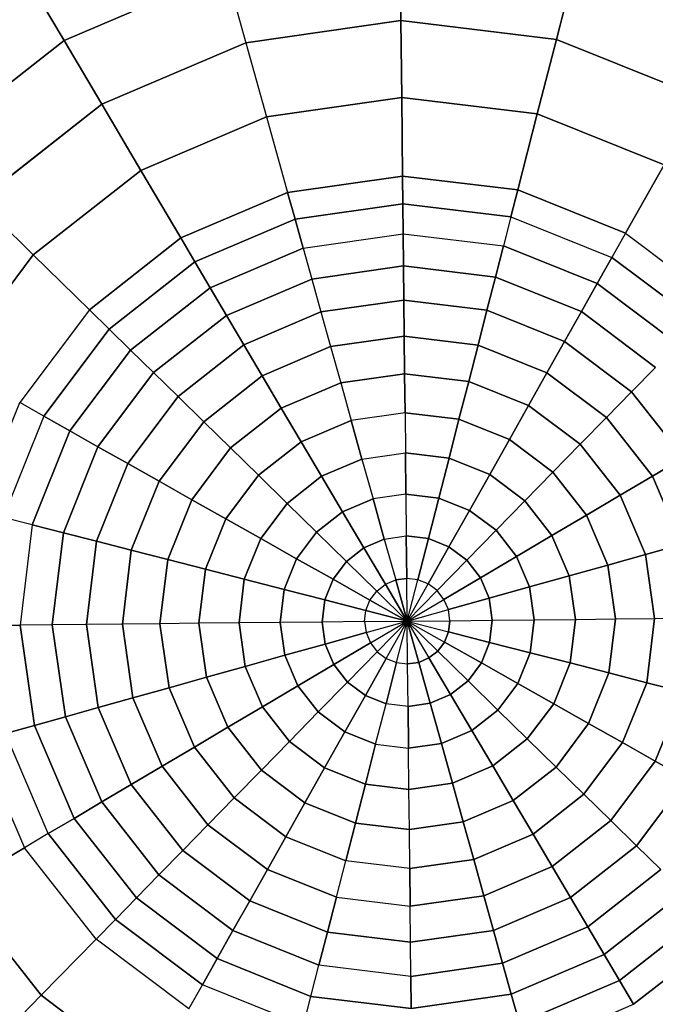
# Model space of a CAD drawing. Header units: inches. Extents: x -827 to 154, y -802 to 207.
# Drawn here: x 66.146 to 69.004, y -162.255 to -157.831 of the extents above; entities that cross this region are included whole.
import ezdxf

# ---------------------------------------------------------------- set-up
doc = ezdxf.new("R2010")
doc.units = ezdxf.units.IN
doc.header["$MEASUREMENT"] = 0
for name, color, linetype, lineweight in [('A-ANNO-DIMS', 211, 'Continuous', 9), ('A-ANNO-DIMS-48', 211, 'Continuous', 9), ('Layer0', 7, 'Continuous', 9), ('welder_skp', 8, 'Continuous', 9)]:
    doc.layers.add(name, color=color, linetype=linetype, lineweight=lineweight)
doc.styles.add('Arial', font='arial.ttf', dxfattribs={"height": 4.5})
doc.dimstyles.new('Linear_-_3_32__Arial', dxfattribs={"dimscale": 12, "dimtxt": 4.591167, "dimasz": 0.5, "dimexe": 0.375, "dimexo": 0.25, "dimgap": 0.25, "dimtad": 1, "dimdec": 5, "dimrnd": 0.03125, "dimzin": 1, "dimdsep": 46, "dimlunit": 4, "dimtxsty": 'Arial', "dimblk1": 'OBLIQUE', "dimblk2": 'OBLIQUE', "dimsah": 1, "dimcen": 0.09, "dimdle": 0.375, "dimazin": 0, "dimtfac": 1, "dimtdec": 4, "dimtix": 1, "dimtmove": 0, "dimatfit": 3, "dimfxl": 1, "dimtvp": 1, "dimtfill": 1, "dimfrac": 2, "dimtolj": 1, "dimtzin": 0, "dimarcsym": 2})

# ---------------------------------------------------------------- blocks, each defined once
blk = doc.blocks.new('welder_skp_3-V172-Level 1')
at = {"layer": 'Layer0'}
for p, q in [((6.4137, 6.4137), (5.9264, 6.7876)), ((5.9264, 6.7876), (6.4137, 6.4137)), ((4.2324, 6.6819), (3.75, 6.4821)), ((6.4137, 6.4137), (6.658, 6.658)), ((6.658, 6.658), (6.4137, 6.4137)), ((3.8123, 6.3742), (4.2646, 6.5616)), ((4.2646, 6.5616), (3.8123, 6.3742)), ((4.2646, 6.5616), (4.2995, 6.4312)), ((4.2995, 6.4312), (4.2646, 6.5616)), ((5.2354, 6.5616), (5.2005, 6.4312)), ((5.2354, 6.5616), (5.2005, 6.4312)), ((5.2354, 6.5616), (5.6877, 6.3742)), ((5.2354, 6.5616), (5.6877, 6.3742)), ((3.3358, 6.1642), (3.75, 6.4821)), ((3.75, 6.4821), (3.3358, 6.1642)), ((3.75, 6.4821), (3.8123, 6.3742)), ((3.8123, 6.3742), (3.75, 6.4821)), ((4.2995, 6.4312), (4.75, 6.4905)), ((4.75, 6.4905), (4.2995, 6.4312)), ((4.75, 6.4905), (5.2005, 6.4312)), ((5.2005, 6.4312), (4.75, 6.4905)), ((4.75, 6.3459), (4.75, 6.4905)), ((4.75, 6.4905), (4.75, 6.3459)), ((5.75, 6.4821), (5.6877, 6.3742)), ((5.75, 6.4821), (5.6877, 6.3742)), ((5.75, 6.4821), (6.1642, 6.1642)), ((5.75, 6.4821), (6.1642, 6.1642)), ((3.8797, 6.2573), (4.2995, 6.4312)), ((4.2995, 6.4312), (3.8797, 6.2573)), ((4.2995, 6.4312), (4.337, 6.2915)), ((4.337, 6.2915), (4.2995, 6.4312)), ((5.2005, 6.4312), (5.163, 6.2915)), ((5.2005, 6.4312), (5.163, 6.2915)), ((5.6203, 6.2573), (5.2005, 6.4312)), ((5.2005, 6.4312), (5.6203, 6.2573)), ((3.4239, 6.0761), (3.8123, 6.3742)), ((3.8123, 6.3742), (3.4239, 6.0761)), ((3.8123, 6.3742), (3.8797, 6.2573)), ((3.8797, 6.2573), (3.8123, 6.3742)), ((5.6203, 6.2573), (5.6877, 6.3742)), ((5.6877, 6.3742), (5.6203, 6.2573)), ((6.0761, 6.0761), (5.6877, 6.3742)), ((5.6877, 6.3742), (6.0761, 6.0761)), ((6.1642, 6.1642), (6.4137, 6.4137)), ((6.4137, 6.4137), (6.1642, 6.1642)), ((6.7876, 5.9264), (6.4137, 6.4137)), ((6.4137, 6.4137), (6.7876, 5.9264)), ((4.337, 6.2915), (4.75, 6.3459)), ((4.75, 6.3459), (4.337, 6.2915)), ((4.75, 6.3459), (5.163, 6.2915)), ((4.75, 6.3459), (4.75, 6.1923)), ((4.75, 6.3459), (5.163, 6.2915)), ((4.75, 6.3459), (4.75, 6.1923)), ((3.9521, 6.1321), (4.337, 6.2915)), ((4.337, 6.2915), (3.9521, 6.1321)), ((4.337, 6.2915), (4.3767, 6.1432)), ((4.3767, 6.1432), (4.337, 6.2915)), ((5.1233, 6.1432), (5.163, 6.2915)), ((5.163, 6.2915), (5.1233, 6.1432)), ((5.5479, 6.1321), (5.163, 6.2915)), ((5.163, 6.2915), (5.5479, 6.1321)), ((3.5193, 5.9807), (3.8797, 6.2573)), ((3.8797, 6.2573), (3.5193, 5.9807)), ((3.8797, 6.2573), (3.9521, 6.1321)), ((3.9521, 6.1321), (3.8797, 6.2573)), ((5.5479, 6.1321), (5.6203, 6.2573)), ((5.6203, 6.2573), (5.5479, 6.1321)), ((5.9807, 5.9807), (5.6203, 6.2573)), ((5.6203, 6.2573), (5.9807, 5.9807)), ((4.3767, 6.1432), (4.75, 6.1923)), ((4.75, 6.1923), (4.3767, 6.1432)), ((5.1233, 6.1432), (4.75, 6.1923)), ((4.75, 6.1923), (4.75, 6.0307)), ((4.75, 6.1923), (5.1233, 6.1432)), ((4.75, 6.1923), (4.75, 6.0307)), ((6.0761, 6.0761), (6.1642, 6.1642)), ((6.1642, 6.1642), (6.0761, 6.0761)), ((6.1642, 6.1642), (6.4821, 5.75)), ((6.1642, 6.1642), (6.4821, 5.75)), ((3.6216, 5.8784), (3.9521, 6.1321)), ((3.9521, 6.1321), (3.6216, 5.8784)), ((3.9521, 6.1321), (4.0288, 5.9991)), ((4.0288, 5.9991), (3.9521, 6.1321)), ((4.0288, 5.9991), (4.3767, 6.1432)), ((4.3767, 6.1432), (4.0288, 5.9991)), ((4.3767, 6.1432), (4.4185, 5.987)), ((4.4185, 5.987), (4.3767, 6.1432)), ((5.0815, 5.987), (5.1233, 6.1432)), ((5.1233, 6.1432), (5.0815, 5.987)), ((5.4712, 5.9991), (5.1233, 6.1432)), ((5.1233, 6.1432), (5.4712, 5.9991)), ((5.4712, 5.9991), (5.5479, 6.1321)), ((5.5479, 6.1321), (5.4712, 5.9991)), ((5.8784, 5.8784), (5.5479, 6.1321)), ((5.5479, 6.1321), (5.8784, 5.8784)), ((5.9807, 5.9807), (6.0761, 6.0761)), ((6.0761, 6.0761), (5.9807, 5.9807)), ((6.3742, 5.6877), (6.0761, 6.0761)), ((6.0761, 6.0761), (6.3742, 5.6877)), ((4.4185, 5.987), (4.75, 6.0307)), ((4.75, 6.0307), (4.4185, 5.987)), ((5.0815, 5.987), (4.75, 6.0307)), ((5.0815, 5.987), (4.75, 6.0307)), ((4.75, 5.8618), (4.75, 6.0307)), ((4.75, 6.0307), (4.75, 5.8618)), ((3.7301, 5.7699), (4.0288, 5.9991)), ((4.0288, 5.9991), (3.7301, 5.7699)), ((4.0288, 5.9991), (4.1097, 5.8591)), ((4.1097, 5.8591), (4.0288, 5.9991)), ((4.1097, 5.8591), (4.4185, 5.987)), ((4.4185, 5.987), (4.1097, 5.8591)), ((4.4185, 5.987), (4.4622, 5.8239)), ((4.4622, 5.8239), (4.4185, 5.987)), ((5.0815, 5.987), (5.0378, 5.8239)), ((5.0815, 5.987), (5.0378, 5.8239)), ((5.3903, 5.8591), (5.0815, 5.987)), ((5.0815, 5.987), (5.3903, 5.8591)), ((5.3903, 5.8591), (5.4712, 5.9991)), ((5.4712, 5.9991), (5.3903, 5.8591)), ((5.7699, 5.7699), (5.4712, 5.9991)), ((5.4712, 5.9991), (5.7699, 5.7699)), ((5.8784, 5.8784), (5.9807, 5.9807)), ((5.9807, 5.9807), (5.8784, 5.8784)), ((6.2573, 5.6203), (5.9807, 5.9807)), ((5.9807, 5.9807), (6.2573, 5.6203)), ((6.4821, 5.75), (6.7876, 5.9264)), ((6.7876, 5.9264), (6.4821, 5.75)), ((3.6216, 5.8784), (3.7301, 5.7699)), ((3.7301, 5.7699), (3.6216, 5.8784)), ((3.8444, 5.6556), (4.1097, 5.8591)), ((4.1097, 5.8591), (3.8444, 5.6556)), ((4.1097, 5.8591), (4.1941, 5.7128)), ((4.1941, 5.7128), (4.1097, 5.8591)), ((4.4622, 5.8239), (4.75, 5.8618)), ((4.75, 5.8618), (4.4622, 5.8239)), ((4.75, 5.8618), (5.0378, 5.8239)), ((4.75, 5.8618), (4.75, 5.6866)), ((4.75, 5.8618), (5.0378, 5.8239)), ((4.75, 5.8618), (4.75, 5.6866)), ((5.3059, 5.7128), (5.3903, 5.8591)), ((5.3903, 5.8591), (5.3059, 5.7128)), ((5.6556, 5.6556), (5.3903, 5.8591)), ((5.3903, 5.8591), (5.6556, 5.6556)), ((5.7699, 5.7699), (5.8784, 5.8784)), ((5.8784, 5.8784), (5.7699, 5.7699)), ((6.1321, 5.5479), (5.8784, 5.8784)), ((5.8784, 5.8784), (6.1321, 5.5479)), ((4.1941, 5.7128), (4.4622, 5.8239)), ((4.4622, 5.8239), (4.1941, 5.7128)), ((4.4622, 5.8239), (4.5076, 5.6547)), ((4.5076, 5.6547), (4.4622, 5.8239)), ((4.9924, 5.6547), (5.0378, 5.8239)), ((5.0378, 5.8239), (4.9924, 5.6547)), ((5.3059, 5.7128), (5.0378, 5.8239)), ((5.0378, 5.8239), (5.3059, 5.7128)), ((3.5009, 5.4712), (3.7301, 5.7699)), ((3.7301, 5.7699), (3.5009, 5.4712)), ((3.7301, 5.7699), (3.8444, 5.6556)), ((3.8444, 5.6556), (3.7301, 5.7699)), ((5.6556, 5.6556), (5.7699, 5.7699)), ((5.7699, 5.7699), (5.6556, 5.6556)), ((5.9991, 5.4712), (5.7699, 5.7699)), ((5.7699, 5.7699), (5.9991, 5.4712)), ((3.9638, 5.5362), (4.1941, 5.7128)), ((4.1941, 5.7128), (3.9638, 5.5362)), ((4.1941, 5.7128), (4.2817, 5.5611)), ((4.2817, 5.5611), (4.1941, 5.7128)), ((5.2183, 5.5611), (5.3059, 5.7128)), ((5.3059, 5.7128), (5.2183, 5.5611)), ((5.5362, 5.5362), (5.3059, 5.7128)), ((5.3059, 5.7128), (5.5362, 5.5362)), ((6.3742, 5.6877), (6.4821, 5.75)), ((6.3742, 5.6877), (6.4821, 5.75)), ((6.6819, 5.2676), (6.4821, 5.75)), ((6.6819, 5.2676), (6.4821, 5.75)), ((4.5076, 5.6547), (4.75, 5.6866)), ((4.75, 5.6866), (4.5076, 5.6547)), ((4.9924, 5.6547), (4.75, 5.6866)), ((4.75, 5.6866), (4.75, 5.5061)), ((4.75, 5.6866), (4.9924, 5.6547)), ((4.75, 5.6866), (4.75, 5.5061)), ((6.2573, 5.6203), (6.3742, 5.6877)), ((6.3742, 5.6877), (6.2573, 5.6203)), ((6.3742, 5.6877), (6.5616, 5.2354)), ((6.3742, 5.6877), (6.5616, 5.2354)), ((3.6409, 5.3903), (3.8444, 5.6556)), ((3.8444, 5.6556), (3.6409, 5.3903)), ((3.8444, 5.6556), (3.9638, 5.5362)), ((3.9638, 5.5362), (3.8444, 5.6556)), ((4.2817, 5.5611), (4.5076, 5.6547)), ((4.5076, 5.6547), (4.2817, 5.5611)), ((4.5076, 5.6547), (4.5543, 5.4803)), ((4.5543, 5.4803), (4.5076, 5.6547)), ((4.9457, 5.4803), (4.9924, 5.6547)), ((4.9924, 5.6547), (4.9457, 5.4803)), ((5.2183, 5.5611), (4.9924, 5.6547)), ((4.9924, 5.6547), (5.2183, 5.5611)), ((5.5362, 5.5362), (5.6556, 5.6556)), ((5.6556, 5.6556), (5.5362, 5.5362)), ((5.8591, 5.3903), (5.6556, 5.6556)), ((5.6556, 5.6556), (5.8591, 5.3903)), ((6.1321, 5.5479), (6.2573, 5.6203)), ((6.2573, 5.6203), (6.1321, 5.5479)), ((6.4312, 5.2005), (6.2573, 5.6203)), ((6.2573, 5.6203), (6.4312, 5.2005)), ((3.7872, 5.3059), (3.9638, 5.5362)), ((3.9638, 5.5362), (3.7872, 5.3059)), ((3.9638, 5.5362), (4.0877, 5.4123)), ((4.0877, 5.4123), (3.9638, 5.5362)), ((4.0877, 5.4123), (4.2817, 5.5611)), ((4.2817, 5.5611), (4.0877, 5.4123)), ((4.2817, 5.5611), (4.372, 5.4048)), ((4.372, 5.4048), (4.2817, 5.5611)), ((5.128, 5.4048), (5.2183, 5.5611)), ((5.2183, 5.5611), (5.128, 5.4048)), ((5.4123, 5.4123), (5.2183, 5.5611)), ((5.2183, 5.5611), (5.4123, 5.4123)), ((5.4123, 5.4123), (5.5362, 5.5362)), ((5.5362, 5.5362), (5.4123, 5.4123)), ((5.7128, 5.3059), (5.5362, 5.5362)), ((5.5362, 5.5362), (5.7128, 5.3059)), ((5.9991, 5.4712), (6.1321, 5.5479)), ((6.1321, 5.5479), (5.9991, 5.4712)), ((6.2915, 5.163), (6.1321, 5.5479)), ((6.1321, 5.5479), (6.2915, 5.163)), ((4.5543, 5.4803), (4.75, 5.5061)), ((4.75, 5.5061), (4.5543, 5.4803)), ((4.9457, 5.4803), (4.75, 5.5061)), ((4.75, 5.5061), (4.75, 5.3212)), ((4.75, 5.5061), (4.9457, 5.4803)), ((4.75, 5.5061), (4.75, 5.3212)), ((3.5009, 5.4712), (3.6409, 5.3903)), ((3.6409, 5.3903), (3.5009, 5.4712)), ((4.372, 5.4048), (4.5543, 5.4803)), ((4.5543, 5.4803), (4.372, 5.4048)), ((4.5543, 5.4803), (4.6022, 5.3017)), ((4.6022, 5.3017), (4.5543, 5.4803)), ((4.8978, 5.3017), (4.9457, 5.4803)), ((4.9457, 5.4803), (4.8978, 5.3017)), ((5.128, 5.4048), (4.9457, 5.4803)), ((4.9457, 5.4803), (5.128, 5.4048)), ((5.8591, 5.3903), (5.9991, 5.4712)), ((5.9991, 5.4712), (5.8591, 5.3903)), ((6.1432, 5.1233), (5.9991, 5.4712)), ((5.9991, 5.4712), (6.1432, 5.1233)), ((3.9389, 5.2183), (4.0877, 5.4123)), ((4.0877, 5.4123), (3.9389, 5.2183)), ((4.0877, 5.4123), (4.2154, 5.2846)), ((4.2154, 5.2846), (4.0877, 5.4123)), ((4.2154, 5.2846), (4.372, 5.4048)), ((4.372, 5.4048), (4.2154, 5.2846)), ((4.372, 5.4048), (4.4644, 5.2446)), ((4.4644, 5.2446), (4.372, 5.4048)), ((5.0356, 5.2446), (5.128, 5.4048)), ((5.128, 5.4048), (5.0356, 5.2446)), ((5.2846, 5.2846), (5.128, 5.4048)), ((5.128, 5.4048), (5.2846, 5.2846)), ((5.2846, 5.2846), (5.4123, 5.4123)), ((5.4123, 5.4123), (5.2846, 5.2846)), ((5.5611, 5.2183), (5.4123, 5.4123)), ((5.4123, 5.4123), (5.5611, 5.2183)), ((3.513, 5.0815), (3.6409, 5.3903)), ((3.6409, 5.3903), (3.513, 5.0815)), ((3.6409, 5.3903), (3.7872, 5.3059)), ((3.7872, 5.3059), (3.6409, 5.3903)), ((5.7128, 5.3059), (5.8591, 5.3903)), ((5.8591, 5.3903), (5.7128, 5.3059)), ((5.987, 5.0815), (5.8591, 5.3903)), ((5.8591, 5.3903), (5.987, 5.0815)), ((4.6022, 5.3017), (4.75, 5.3212)), ((4.75, 5.3212), (4.6022, 5.3017)), ((4.8978, 5.3017), (4.75, 5.3212)), ((4.8978, 5.3017), (4.75, 5.3212)), ((4.75, 5.1328), (4.75, 5.3212)), ((4.75, 5.3212), (4.75, 5.1328)), ((3.6761, 5.0378), (3.7872, 5.3059)), ((3.7872, 5.3059), (3.6761, 5.0378)), ((3.7872, 5.3059), (3.9389, 5.2183)), ((3.9389, 5.2183), (3.7872, 5.3059)), ((4.0952, 5.128), (4.2154, 5.2846)), ((4.2154, 5.2846), (4.0952, 5.128)), ((4.2154, 5.2846), (4.3461, 5.1539)), ((4.3461, 5.1539), (4.2154, 5.2846)), ((4.4644, 5.2446), (4.6022, 5.3017)), ((4.6022, 5.3017), (4.4644, 5.2446)), ((4.6022, 5.3017), (4.6509, 5.1198)), ((4.6509, 5.1198), (4.6022, 5.3017)), ((4.8978, 5.3017), (4.8491, 5.1198)), ((4.8978, 5.3017), (4.8491, 5.1198)), ((5.0356, 5.2446), (4.8978, 5.3017)), ((4.8978, 5.3017), (5.0356, 5.2446)), ((5.1539, 5.1539), (5.2846, 5.2846)), ((5.2846, 5.2846), (5.1539, 5.1539)), ((5.4048, 5.128), (5.2846, 5.2846)), ((5.2846, 5.2846), (5.4048, 5.128)), ((5.5611, 5.2183), (5.7128, 5.3059)), ((5.7128, 5.3059), (5.5611, 5.2183)), ((5.8239, 5.0378), (5.7128, 5.3059)), ((5.7128, 5.3059), (5.8239, 5.0378)), ((4.3461, 5.1539), (4.4644, 5.2446)), ((4.4644, 5.2446), (4.3461, 5.1539)), ((4.4644, 5.2446), (4.5586, 5.0815)), ((4.5586, 5.0815), (4.4644, 5.2446)), ((4.9414, 5.0815), (5.0356, 5.2446)), ((5.0356, 5.2446), (4.9414, 5.0815)), ((5.1539, 5.1539), (5.0356, 5.2446)), ((5.0356, 5.2446), (5.1539, 5.1539)), ((6.4312, 5.2005), (6.5616, 5.2354)), ((6.5616, 5.2354), (6.4312, 5.2005)), ((3.8453, 4.9924), (3.9389, 5.2183)), ((3.9389, 5.2183), (3.8453, 4.9924)), ((3.9389, 5.2183), (4.0952, 5.128)), ((4.0952, 5.128), (3.9389, 5.2183)), ((5.4048, 5.128), (5.5611, 5.2183)), ((5.5611, 5.2183), (5.4048, 5.128)), ((5.6547, 4.9924), (5.5611, 5.2183)), ((5.5611, 5.2183), (5.6547, 4.9924)), ((6.2915, 5.163), (6.4312, 5.2005)), ((6.4312, 5.2005), (6.2915, 5.163)), ((6.4905, 4.75), (6.4312, 5.2005)), ((6.4312, 5.2005), (6.4905, 4.75)), ((4.2554, 5.0356), (4.3461, 5.1539)), ((4.3461, 5.1539), (4.2554, 5.0356)), ((4.3461, 5.1539), (4.4793, 5.0207)), ((4.4793, 5.0207), (4.3461, 5.1539)), ((4.6509, 5.1198), (4.75, 5.1328)), ((4.75, 5.1328), (4.6509, 5.1198)), ((4.75, 5.1328), (4.8491, 5.1198)), ((4.75, 5.1328), (4.75, 4.9421)), ((4.75, 5.1328), (4.8491, 5.1198)), ((4.75, 5.1328), (4.75, 4.9421)), ((5.0207, 5.0207), (5.1539, 5.1539)), ((5.1539, 5.1539), (5.0207, 5.0207)), ((5.2446, 5.0356), (5.1539, 5.1539)), ((5.1539, 5.1539), (5.2446, 5.0356)), ((6.1432, 5.1233), (6.2915, 5.163)), ((6.2915, 5.163), (6.1432, 5.1233)), ((6.3459, 4.75), (6.2915, 5.163)), ((6.2915, 5.163), (6.3459, 4.75)), ((4.0197, 4.9457), (4.0952, 5.128)), ((4.0952, 5.128), (4.0197, 4.9457)), ((4.0952, 5.128), (4.2554, 5.0356)), ((4.2554, 5.0356), (4.0952, 5.128)), ((4.5586, 5.0815), (4.6509, 5.1198)), ((4.6509, 5.1198), (4.5586, 5.0815)), ((4.6509, 5.1198), (4.7003, 4.9356)), ((4.7003, 4.9356), (4.6509, 5.1198)), ((4.7997, 4.9356), (4.8491, 5.1198)), ((4.8491, 5.1198), (4.7997, 4.9356)), ((4.9414, 5.0815), (4.8491, 5.1198)), ((4.8491, 5.1198), (4.9414, 5.0815)), ((5.2446, 5.0356), (5.4048, 5.128)), ((5.4048, 5.128), (5.2446, 5.0356)), ((5.4803, 4.9457), (5.4048, 5.128)), ((5.4048, 5.128), (5.4803, 4.9457)), ((5.987, 5.0815), (6.1432, 5.1233)), ((6.1432, 5.1233), (5.987, 5.0815)), ((6.1923, 4.75), (6.1432, 5.1233)), ((6.1432, 5.1233), (6.1923, 4.75)), ((3.513, 5.0815), (3.6761, 5.0378)), ((3.6761, 5.0378), (3.513, 5.0815)), ((4.4793, 5.0207), (4.5586, 5.0815)), ((4.5586, 5.0815), (4.4793, 5.0207)), ((4.5586, 5.0815), (4.654, 4.9164)), ((4.654, 4.9164), (4.5586, 5.0815)), ((4.846, 4.9164), (4.9414, 5.0815)), ((4.9414, 5.0815), (4.846, 4.9164)), ((5.0207, 5.0207), (4.9414, 5.0815)), ((4.9414, 5.0815), (5.0207, 5.0207)), ((5.8239, 5.0378), (5.987, 5.0815)), ((5.987, 5.0815), (5.8239, 5.0378)), ((6.0307, 4.75), (5.987, 5.0815)), ((5.987, 5.0815), (6.0307, 4.75)), ((3.6382, 4.75), (3.6761, 5.0378)), ((3.6761, 5.0378), (3.6382, 4.75)), ((3.6761, 5.0378), (3.8453, 4.9924)), ((3.8453, 4.9924), (3.6761, 5.0378)), ((4.1983, 4.8978), (4.2554, 5.0356)), ((4.2554, 5.0356), (4.1983, 4.8978)), ((4.2554, 5.0356), (4.4185, 4.9414)), ((4.4185, 4.9414), (4.2554, 5.0356)), ((4.4185, 4.9414), (4.4793, 5.0207)), ((4.4793, 5.0207), (4.4185, 4.9414)), ((4.4793, 5.0207), (4.6142, 4.8858)), ((4.6142, 4.8858), (4.4793, 5.0207)), ((4.8858, 4.8858), (5.0207, 5.0207)), ((5.0207, 5.0207), (4.8858, 4.8858)), ((5.0815, 4.9414), (5.0207, 5.0207)), ((5.0207, 5.0207), (5.0815, 4.9414)), ((5.0815, 4.9414), (5.2446, 5.0356)), ((5.2446, 5.0356), (5.0815, 4.9414)), ((5.3017, 4.8978), (5.2446, 5.0356)), ((5.2446, 5.0356), (5.3017, 4.8978)), ((5.6547, 4.9924), (5.8239, 5.0378)), ((5.8239, 5.0378), (5.6547, 4.9924)), ((5.8618, 4.75), (5.8239, 5.0378)), ((5.8239, 5.0378), (5.8618, 4.75)), ((3.8134, 4.75), (3.8453, 4.9924)), ((3.8453, 4.9924), (3.8134, 4.75)), ((3.8453, 4.9924), (4.0197, 4.9457)), ((4.0197, 4.9457), (3.8453, 4.9924)), ((5.4803, 4.9457), (5.6547, 4.9924)), ((5.6547, 4.9924), (5.4803, 4.9457)), ((5.6866, 4.75), (5.6547, 4.9924)), ((5.6547, 4.9924), (5.6866, 4.75)), ((3.9939, 4.75), (4.0197, 4.9457)), ((4.0197, 4.9457), (3.9939, 4.75)), ((4.0197, 4.9457), (4.1983, 4.8978)), ((4.1983, 4.8978), (4.0197, 4.9457)), ((4.3802, 4.8491), (4.4185, 4.9414)), ((4.4185, 4.9414), (4.3802, 4.8491)), ((4.4185, 4.9414), (4.5836, 4.846)), ((4.5836, 4.846), (4.4185, 4.9414)), ((4.6142, 4.8858), (4.654, 4.9164)), ((4.654, 4.9164), (4.6142, 4.8858)), ((4.654, 4.9164), (4.7003, 4.9356)), ((4.7003, 4.9356), (4.654, 4.9164)), ((4.75, 4.75), (4.654, 4.9164)), ((4.75, 4.75), (4.654, 4.9164)), ((4.7003, 4.9356), (4.75, 4.9421)), ((4.75, 4.9421), (4.7003, 4.9356)), ((4.75, 4.75), (4.7003, 4.9356)), ((4.7003, 4.9356), (4.75, 4.75)), ((4.7997, 4.9356), (4.75, 4.9421)), ((4.7997, 4.9356), (4.75, 4.9421)), ((4.75, 4.9421), (4.75, 4.75)), ((4.75, 4.9421), (4.75, 4.75)), ((4.7997, 4.9356), (4.75, 4.75)), ((4.7997, 4.9356), (4.75, 4.75)), ((4.846, 4.9164), (4.75, 4.75)), ((4.846, 4.9164), (4.75, 4.75)), ((4.846, 4.9164), (4.7997, 4.9356)), ((4.846, 4.9164), (4.7997, 4.9356)), ((4.8858, 4.8858), (4.846, 4.9164)), ((4.8858, 4.8858), (4.846, 4.9164)), ((4.9164, 4.846), (5.0815, 4.9414)), ((5.0815, 4.9414), (4.9164, 4.846)), ((5.1198, 4.8491), (5.0815, 4.9414)), ((5.0815, 4.9414), (5.1198, 4.8491)), ((5.3017, 4.8978), (5.4803, 4.9457)), ((5.4803, 4.9457), (5.3017, 4.8978)), ((5.5061, 4.75), (5.4803, 4.9457)), ((5.4803, 4.9457), (5.5061, 4.75)), ((4.1788, 4.75), (4.1983, 4.8978)), ((4.1983, 4.8978), (4.1788, 4.75)), ((4.1983, 4.8978), (4.3802, 4.8491)), ((4.3802, 4.8491), (4.1983, 4.8978)), ((4.5836, 4.846), (4.6142, 4.8858)), ((4.6142, 4.8858), (4.5836, 4.846)), ((4.75, 4.75), (4.6142, 4.8858)), ((4.75, 4.75), (4.6142, 4.8858)), ((4.8858, 4.8858), (4.75, 4.75)), ((4.8858, 4.8858), (4.75, 4.75)), ((4.9164, 4.846), (4.8858, 4.8858)), ((4.9164, 4.846), (4.8858, 4.8858)), ((5.1198, 4.8491), (5.3017, 4.8978)), ((5.3017, 4.8978), (5.1198, 4.8491)), ((5.3212, 4.75), (5.3017, 4.8978)), ((5.3017, 4.8978), (5.3212, 4.75)), ((4.3672, 4.75), (4.3802, 4.8491)), ((4.3802, 4.8491), (4.3672, 4.75)), ((4.3802, 4.8491), (4.5644, 4.7997)), ((4.5644, 4.7997), (4.3802, 4.8491)), ((4.5644, 4.7997), (4.5836, 4.846)), ((4.5836, 4.846), (4.5644, 4.7997)), ((4.75, 4.75), (4.5836, 4.846)), ((4.75, 4.75), (4.5836, 4.846)), ((4.9164, 4.846), (4.75, 4.75)), ((4.9164, 4.846), (4.75, 4.75)), ((4.9356, 4.7997), (4.9164, 4.846)), ((4.9356, 4.7997), (4.9164, 4.846)), ((4.9356, 4.7997), (5.1198, 4.8491)), ((5.1198, 4.8491), (4.9356, 4.7997)), ((5.1328, 4.75), (5.1198, 4.8491)), ((5.1198, 4.8491), (5.1328, 4.75)), ((4.5579, 4.75), (4.5644, 4.7997)), ((4.5644, 4.7997), (4.5579, 4.75)), ((4.75, 4.75), (4.5644, 4.7997)), ((4.75, 4.75), (4.5644, 4.7997)), ((4.9356, 4.7997), (4.75, 4.75)), ((4.9356, 4.7997), (4.75, 4.75)), ((4.9421, 4.75), (4.9356, 4.7997)), ((4.9421, 4.75), (4.9356, 4.7997)), ((3.6382, 4.75), (3.4693, 4.75)), ((3.6382, 4.75), (3.4693, 4.75)), ((3.6382, 4.75), (3.6761, 4.4622)), ((3.8134, 4.75), (3.6382, 4.75)), ((3.6761, 4.4622), (3.6382, 4.75)), ((3.8134, 4.75), (3.6382, 4.75)), ((3.8134, 4.75), (3.8453, 4.5076)), ((3.9939, 4.75), (3.8134, 4.75)), ((3.8453, 4.5076), (3.8134, 4.75)), ((3.9939, 4.75), (3.8134, 4.75)), ((3.9939, 4.75), (4.0197, 4.5543)), ((4.1788, 4.75), (3.9939, 4.75)), ((4.0197, 4.5543), (3.9939, 4.75)), ((4.1788, 4.75), (3.9939, 4.75)), ((4.1788, 4.75), (4.1983, 4.6022)), ((4.3672, 4.75), (4.1788, 4.75)), ((4.1983, 4.6022), (4.1788, 4.75)), ((4.3672, 4.75), (4.1788, 4.75)), ((4.3672, 4.75), (4.3802, 4.6509)), ((4.5579, 4.75), (4.3672, 4.75)), ((4.3802, 4.6509), (4.3672, 4.75)), ((4.5579, 4.75), (4.3672, 4.75)), ((4.5579, 4.75), (4.5644, 4.7003)), ((4.75, 4.75), (4.5579, 4.75)), ((4.5579, 4.75), (4.5644, 4.7003)), ((4.75, 4.75), (4.5579, 4.75)), ((4.75, 4.75), (4.5644, 4.7003)), ((4.75, 4.75), (4.5644, 4.7003)), ((4.75, 4.75), (4.5836, 4.654)), ((4.75, 4.75), (4.5836, 4.654)), ((4.75, 4.75), (4.6142, 4.6142)), ((4.75, 4.75), (4.6142, 4.6142)), ((4.75, 4.75), (4.654, 4.5836)), ((4.75, 4.75), (4.654, 4.5836)), ((4.75, 4.75), (4.7003, 4.5644)), ((4.75, 4.75), (4.7003, 4.5644)), ((4.9421, 4.75), (4.75, 4.75)), ((4.9421, 4.75), (4.75, 4.75)), ((4.75, 4.75), (4.9356, 4.7003)), ((4.9356, 4.7003), (4.75, 4.75)), ((4.75, 4.75), (4.9164, 4.654)), ((4.9164, 4.654), (4.75, 4.75)), ((4.75, 4.75), (4.8858, 4.6142)), ((4.8858, 4.6142), (4.75, 4.75)), ((4.75, 4.75), (4.846, 4.5836)), ((4.846, 4.5836), (4.75, 4.75)), ((4.75, 4.75), (4.7997, 4.5644)), ((4.7997, 4.5644), (4.75, 4.75)), ((4.75, 4.75), (4.75, 4.5579)), ((4.75, 4.75), (4.75, 4.5579)), ((4.9421, 4.75), (4.9356, 4.7003)), ((4.9421, 4.75), (4.9356, 4.7003)), ((4.9421, 4.75), (5.1328, 4.75)), ((4.9421, 4.75), (5.1328, 4.75)), ((5.1328, 4.75), (5.1198, 4.6509)), ((5.1198, 4.6509), (5.1328, 4.75)), ((5.1328, 4.75), (5.3212, 4.75)), ((5.1328, 4.75), (5.3212, 4.75)), ((5.3212, 4.75), (5.3017, 4.6022)), ((5.3017, 4.6022), (5.3212, 4.75)), ((5.3212, 4.75), (5.5061, 4.75)), ((5.3212, 4.75), (5.5061, 4.75)), ((5.5061, 4.75), (5.4803, 4.5543)), ((5.4803, 4.5543), (5.5061, 4.75)), ((5.5061, 4.75), (5.6866, 4.75)), ((5.5061, 4.75), (5.6866, 4.75)), ((5.6866, 4.75), (5.6547, 4.5076)), ((5.6547, 4.5076), (5.6866, 4.75)), ((5.6866, 4.75), (5.8618, 4.75)), ((5.6866, 4.75), (5.8618, 4.75)), ((5.8618, 4.75), (5.8239, 4.4622)), ((5.8239, 4.4622), (5.8618, 4.75)), ((5.8618, 4.75), (6.0307, 4.75)), ((5.8618, 4.75), (6.0307, 4.75)), ((6.0307, 4.75), (5.987, 4.4185)), ((5.987, 4.4185), (6.0307, 4.75)), ((6.0307, 4.75), (6.1923, 4.75)), ((6.0307, 4.75), (6.1923, 4.75)), ((6.1923, 4.75), (6.1432, 4.3767)), ((6.1432, 4.3767), (6.1923, 4.75)), ((6.1923, 4.75), (6.3459, 4.75)), ((6.1923, 4.75), (6.3459, 4.75)), ((6.3459, 4.75), (6.2915, 4.337)), ((6.2915, 4.337), (6.3459, 4.75)), ((6.3459, 4.75), (6.4905, 4.75)), ((6.3459, 4.75), (6.4905, 4.75)), ((6.4312, 4.2995), (6.4905, 4.75)), ((6.4312, 4.2995), (6.4905, 4.75)), ((6.4905, 4.75), (6.6255, 4.75)), ((6.6255, 4.75), (6.4905, 4.75)), ((4.5644, 4.7003), (4.3802, 4.6509)), ((4.3802, 4.6509), (4.5644, 4.7003)), ((4.5644, 4.7003), (4.5836, 4.654)), ((4.5644, 4.7003), (4.5836, 4.654)), ((4.9356, 4.7003), (4.9164, 4.654)), ((4.9356, 4.7003), (4.9164, 4.654)), ((5.1198, 4.6509), (4.9356, 4.7003)), ((4.9356, 4.7003), (5.1198, 4.6509)), ((4.3802, 4.6509), (4.1983, 4.6022)), ((4.1983, 4.6022), (4.3802, 4.6509)), ((4.3802, 4.6509), (4.4185, 4.5586)), ((4.4185, 4.5586), (4.3802, 4.6509)), ((4.5836, 4.654), (4.4185, 4.5586)), ((4.4185, 4.5586), (4.5836, 4.654)), ((4.5836, 4.654), (4.6142, 4.6142)), ((4.5836, 4.654), (4.6142, 4.6142)), ((4.9164, 4.654), (4.8858, 4.6142)), ((4.9164, 4.654), (4.8858, 4.6142)), ((5.0815, 4.5586), (4.9164, 4.654)), ((4.9164, 4.654), (5.0815, 4.5586)), ((5.1198, 4.6509), (5.0815, 4.5586)), ((5.0815, 4.5586), (5.1198, 4.6509)), ((5.3017, 4.6022), (5.1198, 4.6509)), ((5.1198, 4.6509), (5.3017, 4.6022)), ((4.1983, 4.6022), (4.0197, 4.5543)), ((4.0197, 4.5543), (4.1983, 4.6022)), ((4.1983, 4.6022), (4.2554, 4.4644)), ((4.2554, 4.4644), (4.1983, 4.6022)), ((4.6142, 4.6142), (4.4793, 4.4793)), ((4.4793, 4.4793), (4.6142, 4.6142)), ((4.6142, 4.6142), (4.654, 4.5836)), ((4.6142, 4.6142), (4.654, 4.5836)), ((4.8858, 4.6142), (4.846, 4.5836)), ((4.8858, 4.6142), (4.846, 4.5836)), ((5.0207, 4.4793), (4.8858, 4.6142)), ((4.8858, 4.6142), (5.0207, 4.4793)), ((5.3017, 4.6022), (5.2446, 4.4644)), ((5.2446, 4.4644), (5.3017, 4.6022)), ((5.4803, 4.5543), (5.3017, 4.6022)), ((5.3017, 4.6022), (5.4803, 4.5543)), ((4.4185, 4.5586), (4.2554, 4.4644)), ((4.2554, 4.4644), (4.4185, 4.5586)), ((4.4185, 4.5586), (4.4793, 4.4793)), ((4.4793, 4.4793), (4.4185, 4.5586)), ((4.654, 4.5836), (4.5586, 4.4185)), ((4.5586, 4.4185), (4.654, 4.5836)), ((4.7003, 4.5644), (4.6509, 4.3802)), ((4.6509, 4.3802), (4.7003, 4.5644)), ((4.654, 4.5836), (4.7003, 4.5644)), ((4.654, 4.5836), (4.7003, 4.5644)), ((4.7003, 4.5644), (4.75, 4.5579)), ((4.7003, 4.5644), (4.75, 4.5579)), ((4.75, 4.5579), (4.7997, 4.5644)), ((4.7997, 4.5644), (4.75, 4.5579)), ((4.75, 4.5579), (4.75, 4.3672)), ((4.75, 4.3672), (4.75, 4.5579)), ((4.846, 4.5836), (4.7997, 4.5644)), ((4.846, 4.5836), (4.7997, 4.5644)), ((4.8491, 4.3802), (4.7997, 4.5644)), ((4.8491, 4.3802), (4.7997, 4.5644)), ((4.9414, 4.4185), (4.846, 4.5836)), ((4.846, 4.5836), (4.9414, 4.4185)), ((5.0815, 4.5586), (5.0207, 4.4793)), ((5.0207, 4.4793), (5.0815, 4.5586)), ((5.2446, 4.4644), (5.0815, 4.5586)), ((5.0815, 4.5586), (5.2446, 4.4644)), ((4.0197, 4.5543), (3.8453, 4.5076)), ((3.8453, 4.5076), (4.0197, 4.5543)), ((4.0197, 4.5543), (4.0952, 4.372)), ((4.0952, 4.372), (4.0197, 4.5543)), ((5.4803, 4.5543), (5.4048, 4.372)), ((5.4048, 4.372), (5.4803, 4.5543)), ((5.6547, 4.5076), (5.4803, 4.5543)), ((5.4803, 4.5543), (5.6547, 4.5076)), ((3.8453, 4.5076), (3.6761, 4.4622)), ((3.6761, 4.4622), (3.8453, 4.5076)), ((3.8453, 4.5076), (3.9389, 4.2817)), ((3.9389, 4.2817), (3.8453, 4.5076)), ((4.4793, 4.4793), (4.3461, 4.3461)), ((4.3461, 4.3461), (4.4793, 4.4793)), ((4.4793, 4.4793), (4.5586, 4.4185)), ((4.5586, 4.4185), (4.4793, 4.4793)), ((5.0207, 4.4793), (4.9414, 4.4185)), ((4.9414, 4.4185), (5.0207, 4.4793)), ((5.1539, 4.3461), (5.0207, 4.4793)), ((5.0207, 4.4793), (5.1539, 4.3461)), ((5.6547, 4.5076), (5.5611, 4.2817)), ((5.5611, 4.2817), (5.6547, 4.5076)), ((5.8239, 4.4622), (5.6547, 4.5076)), ((5.6547, 4.5076), (5.8239, 4.4622)), ((3.6761, 4.4622), (3.513, 4.4185)), ((3.513, 4.4185), (3.6761, 4.4622)), ((3.6761, 4.4622), (3.7872, 4.1941)), ((3.7872, 4.1941), (3.6761, 4.4622)), ((4.2554, 4.4644), (4.0952, 4.372)), ((4.0952, 4.372), (4.2554, 4.4644)), ((4.2554, 4.4644), (4.3461, 4.3461)), ((4.3461, 4.3461), (4.2554, 4.4644)), ((5.2446, 4.4644), (5.1539, 4.3461)), ((5.1539, 4.3461), (5.2446, 4.4644)), ((5.4048, 4.372), (5.2446, 4.4644)), ((5.2446, 4.4644), (5.4048, 4.372)), ((5.8239, 4.4622), (5.7128, 4.1941)), ((5.7128, 4.1941), (5.8239, 4.4622)), ((5.987, 4.4185), (5.8239, 4.4622)), ((5.8239, 4.4622), (5.987, 4.4185)), ((3.513, 4.4185), (3.6409, 4.1097)), ((3.6409, 4.1097), (3.513, 4.4185)), ((4.5586, 4.4185), (4.4644, 4.2554)), ((4.4644, 4.2554), (4.5586, 4.4185)), ((4.5586, 4.4185), (4.6509, 4.3802)), ((4.6509, 4.3802), (4.5586, 4.4185)), ((4.6509, 4.3802), (4.6022, 4.1983)), ((4.6022, 4.1983), (4.6509, 4.3802)), ((4.6509, 4.3802), (4.75, 4.3672)), ((4.75, 4.3672), (4.6509, 4.3802)), ((4.8491, 4.3802), (4.75, 4.3672)), ((4.8491, 4.3802), (4.75, 4.3672)), ((4.9414, 4.4185), (4.8491, 4.3802)), ((4.8491, 4.3802), (4.9414, 4.4185)), ((4.8978, 4.1983), (4.8491, 4.3802)), ((4.8491, 4.3802), (4.8978, 4.1983)), ((5.0356, 4.2554), (4.9414, 4.4185)), ((4.9414, 4.4185), (5.0356, 4.2554)), ((5.987, 4.4185), (5.8591, 4.1097)), ((5.8591, 4.1097), (5.987, 4.4185)), ((6.1432, 4.3767), (5.987, 4.4185)), ((5.987, 4.4185), (6.1432, 4.3767)), ((4.0952, 4.372), (3.9389, 4.2817)), ((3.9389, 4.2817), (4.0952, 4.372)), ((4.0952, 4.372), (4.2154, 4.2154)), ((4.2154, 4.2154), (4.0952, 4.372)), ((4.3461, 4.3461), (4.2154, 4.2154)), ((4.2154, 4.2154), (4.3461, 4.3461)), ((4.3461, 4.3461), (4.4644, 4.2554)), ((4.4644, 4.2554), (4.3461, 4.3461)), ((4.75, 4.1788), (4.75, 4.3672)), ((4.75, 4.1788), (4.75, 4.3672)), ((5.1539, 4.3461), (5.0356, 4.2554)), ((5.0356, 4.2554), (5.1539, 4.3461)), ((5.2846, 4.2154), (5.1539, 4.3461)), ((5.1539, 4.3461), (5.2846, 4.2154)), ((5.4048, 4.372), (5.2846, 4.2154)), ((5.2846, 4.2154), (5.4048, 4.372)), ((5.5611, 4.2817), (5.4048, 4.372)), ((5.4048, 4.372), (5.5611, 4.2817)), ((6.1432, 4.3767), (5.9991, 4.0288)), ((5.9991, 4.0288), (6.1432, 4.3767)), ((6.2915, 4.337), (6.1321, 3.9521)), ((6.1321, 3.9521), (6.2915, 4.337)), ((6.2915, 4.337), (6.1432, 4.3767)), ((6.1432, 4.3767), (6.2915, 4.337)), ((6.4312, 4.2995), (6.2915, 4.337)), ((6.2915, 4.337), (6.4312, 4.2995)), ((6.4312, 4.2995), (6.2573, 3.8797)), ((6.2573, 3.8797), (6.4312, 4.2995)), ((6.4312, 4.2995), (6.5616, 4.2646)), ((6.4312, 4.2995), (6.5616, 4.2646)), ((3.9389, 4.2817), (3.7872, 4.1941)), ((3.7872, 4.1941), (3.9389, 4.2817)), ((3.9389, 4.2817), (4.0877, 4.0877)), ((4.0877, 4.0877), (3.9389, 4.2817)), ((4.4644, 4.2554), (4.372, 4.0952)), ((4.372, 4.0952), (4.4644, 4.2554)), ((4.4644, 4.2554), (4.6022, 4.1983)), ((4.6022, 4.1983), (4.4644, 4.2554)), ((5.0356, 4.2554), (4.8978, 4.1983)), ((4.8978, 4.1983), (5.0356, 4.2554)), ((5.128, 4.0952), (5.0356, 4.2554)), ((5.0356, 4.2554), (5.128, 4.0952)), ((5.5611, 4.2817), (5.4123, 4.0877)), ((5.4123, 4.0877), (5.5611, 4.2817)), ((5.7128, 4.1941), (5.5611, 4.2817)), ((5.5611, 4.2817), (5.7128, 4.1941)), ((6.3742, 3.8123), (6.5616, 4.2646)), ((6.3742, 3.8123), (6.5616, 4.2646)), ((4.2154, 4.2154), (4.0877, 4.0877)), ((4.0877, 4.0877), (4.2154, 4.2154)), ((4.2154, 4.2154), (4.372, 4.0952)), ((4.372, 4.0952), (4.2154, 4.2154)), ((5.2846, 4.2154), (5.128, 4.0952)), ((5.128, 4.0952), (5.2846, 4.2154)), ((5.4123, 4.0877), (5.2846, 4.2154)), ((5.2846, 4.2154), (5.4123, 4.0877)), ((6.6819, 4.2324), (6.4821, 3.75)), ((3.7872, 4.1941), (3.6409, 4.1097)), ((3.6409, 4.1097), (3.7872, 4.1941)), ((3.7872, 4.1941), (3.9638, 3.9638)), ((3.9638, 3.9638), (3.7872, 4.1941)), ((4.6022, 4.1983), (4.5543, 4.0197)), ((4.5543, 4.0197), (4.6022, 4.1983)), ((4.6022, 4.1983), (4.75, 4.1788)), ((4.75, 4.1788), (4.6022, 4.1983)), ((4.75, 4.1788), (4.8978, 4.1983)), ((4.75, 4.1788), (4.8978, 4.1983)), ((4.75, 4.1788), (4.75, 3.9939)), ((4.75, 3.9939), (4.75, 4.1788)), ((4.9457, 4.0197), (4.8978, 4.1983)), ((4.9457, 4.0197), (4.8978, 4.1983)), ((5.7128, 4.1941), (5.5362, 3.9638)), ((5.5362, 3.9638), (5.7128, 4.1941)), ((5.8591, 4.1097), (5.7128, 4.1941)), ((5.7128, 4.1941), (5.8591, 4.1097)), ((3.6409, 4.1097), (3.5009, 4.0288)), ((3.5009, 4.0288), (3.6409, 4.1097)), ((3.6409, 4.1097), (3.8444, 3.8444)), ((3.8444, 3.8444), (3.6409, 4.1097)), ((4.0877, 4.0877), (3.9638, 3.9638)), ((3.9638, 3.9638), (4.0877, 4.0877)), ((4.0877, 4.0877), (4.2817, 3.9389)), ((4.2817, 3.9389), (4.0877, 4.0877)), ((4.372, 4.0952), (4.2817, 3.9389)), ((4.2817, 3.9389), (4.372, 4.0952)), ((4.372, 4.0952), (4.5543, 4.0197)), ((4.5543, 4.0197), (4.372, 4.0952)), ((5.128, 4.0952), (4.9457, 4.0197)), ((4.9457, 4.0197), (5.128, 4.0952)), ((5.2183, 3.9389), (5.128, 4.0952)), ((5.128, 4.0952), (5.2183, 3.9389)), ((5.4123, 4.0877), (5.2183, 3.9389)), ((5.2183, 3.9389), (5.4123, 4.0877)), ((5.5362, 3.9638), (5.4123, 4.0877)), ((5.4123, 4.0877), (5.5362, 3.9638)), ((5.8591, 4.1097), (5.6556, 3.8444)), ((5.6556, 3.8444), (5.8591, 4.1097)), ((5.9991, 4.0288), (5.8591, 4.1097)), ((5.8591, 4.1097), (5.9991, 4.0288)), ((3.5009, 4.0288), (3.7301, 3.7301)), ((3.7301, 3.7301), (3.5009, 4.0288)), ((5.9991, 4.0288), (5.7699, 3.7301)), ((5.7699, 3.7301), (5.9991, 4.0288)), ((6.1321, 3.9521), (5.9991, 4.0288)), ((5.9991, 4.0288), (6.1321, 3.9521)), ((4.5543, 4.0197), (4.5076, 3.8453)), ((4.5076, 3.8453), (4.5543, 4.0197)), ((4.5543, 4.0197), (4.75, 3.9939)), ((4.75, 3.9939), (4.5543, 4.0197)), ((4.9457, 4.0197), (4.75, 3.9939)), ((4.9457, 4.0197), (4.75, 3.9939)), ((4.75, 3.8134), (4.75, 3.9939)), ((4.75, 3.8134), (4.75, 3.9939)), ((4.9924, 3.8453), (4.9457, 4.0197)), ((4.9457, 4.0197), (4.9924, 3.8453)), ((3.9638, 3.9638), (3.8444, 3.8444)), ((3.8444, 3.8444), (3.9638, 3.9638)), ((3.9638, 3.9638), (4.1941, 3.7872)), ((4.1941, 3.7872), (3.9638, 3.9638)), ((4.2817, 3.9389), (4.1941, 3.7872)), ((4.1941, 3.7872), (4.2817, 3.9389)), ((4.2817, 3.9389), (4.5076, 3.8453)), ((4.5076, 3.8453), (4.2817, 3.9389)), ((5.2183, 3.9389), (4.9924, 3.8453)), ((4.9924, 3.8453), (5.2183, 3.9389)), ((5.3059, 3.7872), (5.2183, 3.9389)), ((5.2183, 3.9389), (5.3059, 3.7872)), ((5.5362, 3.9638), (5.3059, 3.7872)), ((5.3059, 3.7872), (5.5362, 3.9638)), ((5.6556, 3.8444), (5.5362, 3.9638)), ((5.5362, 3.9638), (5.6556, 3.8444)), ((6.1321, 3.9521), (5.8784, 3.6216)), ((5.8784, 3.6216), (6.1321, 3.9521)), ((6.2573, 3.8797), (6.1321, 3.9521)), ((6.1321, 3.9521), (6.2573, 3.8797)), ((6.2573, 3.8797), (5.9807, 3.5193)), ((5.9807, 3.5193), (6.2573, 3.8797)), ((6.3742, 3.8123), (6.2573, 3.8797)), ((6.2573, 3.8797), (6.3742, 3.8123)), ((3.8444, 3.8444), (3.7301, 3.7301)), ((3.7301, 3.7301), (3.8444, 3.8444)), ((3.8444, 3.8444), (4.1097, 3.6409)), ((4.1097, 3.6409), (3.8444, 3.8444)), ((4.5076, 3.8453), (4.4622, 3.6761)), ((4.4622, 3.6761), (4.5076, 3.8453)), ((4.5076, 3.8453), (4.75, 3.8134)), ((4.75, 3.8134), (4.5076, 3.8453)), ((4.75, 3.8134), (4.9924, 3.8453)), ((4.75, 3.8134), (4.9924, 3.8453)), ((4.75, 3.8134), (4.75, 3.6382)), ((4.75, 3.6382), (4.75, 3.8134)), ((5.0378, 3.6761), (4.9924, 3.8453)), ((5.0378, 3.6761), (4.9924, 3.8453)), ((5.6556, 3.8444), (5.3903, 3.6409)), ((5.3903, 3.6409), (5.6556, 3.8444)), ((5.7699, 3.7301), (5.6556, 3.8444)), ((5.6556, 3.8444), (5.7699, 3.7301)), ((6.3742, 3.8123), (6.0761, 3.4239)), ((6.0761, 3.4239), (6.3742, 3.8123)), ((6.3742, 3.8123), (6.4821, 3.75)), ((6.3742, 3.8123), (6.4821, 3.75)), ((4.1941, 3.7872), (4.1097, 3.6409)), ((4.1097, 3.6409), (4.1941, 3.7872)), ((4.1941, 3.7872), (4.4622, 3.6761)), ((4.4622, 3.6761), (4.1941, 3.7872)), ((5.3059, 3.7872), (5.0378, 3.6761)), ((5.0378, 3.6761), (5.3059, 3.7872)), ((5.3903, 3.6409), (5.3059, 3.7872)), ((5.3059, 3.7872), (5.3903, 3.6409)), ((3.7301, 3.7301), (3.6216, 3.6216)), ((3.6216, 3.6216), (3.7301, 3.7301)), ((3.7301, 3.7301), (4.0288, 3.5009)), ((4.0288, 3.5009), (3.7301, 3.7301)), ((5.7699, 3.7301), (5.4712, 3.5009)), ((5.4712, 3.5009), (5.7699, 3.7301)), ((5.8784, 3.6216), (5.7699, 3.7301)), ((5.7699, 3.7301), (5.8784, 3.6216)), ((6.1642, 3.3358), (6.4821, 3.75)), ((6.1642, 3.3358), (6.4821, 3.75)), ((4.4622, 3.6761), (4.4185, 3.513)), ((4.4185, 3.513), (4.4622, 3.6761)), ((4.4622, 3.6761), (4.75, 3.6382)), ((4.75, 3.6382), (4.4622, 3.6761)), ((4.75, 3.6382), (5.0378, 3.6761)), ((5.0378, 3.6761), (4.75, 3.6382)), ((5.0815, 3.513), (5.0378, 3.6761)), ((5.0815, 3.513), (5.0378, 3.6761)), ((4.1097, 3.6409), (4.0288, 3.5009)), ((4.0288, 3.5009), (4.1097, 3.6409)), ((4.1097, 3.6409), (4.4185, 3.513)), ((4.4185, 3.513), (4.1097, 3.6409)), ((4.75, 3.6382), (4.75, 3.4693)), ((4.75, 3.4693), (4.75, 3.6382)), ((5.3903, 3.6409), (5.0815, 3.513)), ((5.0815, 3.513), (5.3903, 3.6409)), ((5.4712, 3.5009), (5.3903, 3.6409)), ((5.3903, 3.6409), (5.4712, 3.5009)), ((3.6216, 3.6216), (3.9521, 3.3679)), ((3.9521, 3.3679), (3.6216, 3.6216)), ((5.8784, 3.6216), (5.5479, 3.3679)), ((5.5479, 3.3679), (5.8784, 3.6216)), ((5.9807, 3.5193), (5.8784, 3.6216)), ((5.8784, 3.6216), (5.9807, 3.5193)), ((6.7876, 3.5736), (6.4137, 3.0863)), ((6.4137, 3.0863), (6.7876, 3.5736)), ((3.5193, 3.5193), (3.8797, 3.2427)), ((3.8797, 3.2427), (3.5193, 3.5193)), ((4.0288, 3.5009), (3.9521, 3.3679)), ((3.9521, 3.3679), (4.0288, 3.5009)), ((4.0288, 3.5009), (4.3767, 3.3568)), ((4.3767, 3.3568), (4.0288, 3.5009)), ((4.4185, 3.513), (4.3767, 3.3568)), ((4.3767, 3.3568), (4.4185, 3.513)), ((4.4185, 3.513), (4.75, 3.4693)), ((4.75, 3.4693), (4.4185, 3.513)), ((4.75, 3.4693), (5.0815, 3.513)), ((5.0815, 3.513), (4.75, 3.4693)), ((5.1233, 3.3568), (5.0815, 3.513)), ((5.1233, 3.3568), (5.0815, 3.513)), ((5.4712, 3.5009), (5.1233, 3.3568)), ((5.1233, 3.3568), (5.4712, 3.5009)), ((5.5479, 3.3679), (5.4712, 3.5009)), ((5.4712, 3.5009), (5.5479, 3.3679)), ((5.9807, 3.5193), (5.6203, 3.2427)), ((5.6203, 3.2427), (5.9807, 3.5193)), ((6.0761, 3.4239), (5.9807, 3.5193)), ((5.9807, 3.5193), (6.0761, 3.4239)), ((4.75, 3.4693), (4.75, 3.3077)), ((4.75, 3.3077), (4.75, 3.4693)), ((3.4239, 3.4239), (3.8123, 3.1258)), ((3.8123, 3.1258), (3.4239, 3.4239)), ((6.0761, 3.4239), (5.6877, 3.1258)), ((5.6877, 3.1258), (6.0761, 3.4239)), ((6.1642, 3.3358), (6.0761, 3.4239)), ((6.0761, 3.4239), (6.1642, 3.3358)), ((3.9521, 3.3679), (3.8797, 3.2427)), ((3.8797, 3.2427), (3.9521, 3.3679)), ((3.9521, 3.3679), (4.337, 3.2085)), ((4.337, 3.2085), (3.9521, 3.3679)), ((5.5479, 3.3679), (5.163, 3.2085)), ((5.163, 3.2085), (5.5479, 3.3679)), ((5.6203, 3.2427), (5.5479, 3.3679)), ((5.5479, 3.3679), (5.6203, 3.2427)), ((3.75, 3.0179), (3.3358, 3.3358)), ((3.75, 3.0179), (3.3358, 3.3358)), ((4.3767, 3.3568), (4.337, 3.2085)), ((4.337, 3.2085), (4.3767, 3.3568)), ((4.3767, 3.3568), (4.75, 3.3077)), ((4.75, 3.3077), (4.3767, 3.3568)), ((4.75, 3.3077), (5.1233, 3.3568)), ((5.1233, 3.3568), (4.75, 3.3077)), ((5.163, 3.2085), (5.1233, 3.3568)), ((5.163, 3.2085), (5.1233, 3.3568)), ((6.1642, 3.3358), (5.75, 3.0179)), ((5.75, 3.0179), (6.1642, 3.3358)), ((6.4137, 3.0863), (6.1642, 3.3358)), ((6.1642, 3.3358), (6.4137, 3.0863)), ((4.75, 3.3077), (4.75, 3.1541)), ((4.75, 3.1541), (4.75, 3.3077)), ((3.8797, 3.2427), (3.8123, 3.1258)), ((3.8123, 3.1258), (3.8797, 3.2427)), ((3.8797, 3.2427), (4.2995, 3.0688)), ((4.2995, 3.0688), (3.8797, 3.2427)), ((5.6203, 3.2427), (5.2005, 3.0688)), ((5.2005, 3.0688), (5.6203, 3.2427)), ((5.6877, 3.1258), (5.6203, 3.2427)), ((5.6203, 3.2427), (5.6877, 3.1258)), ((4.337, 3.2085), (4.2995, 3.0688)), ((4.2995, 3.0688), (4.337, 3.2085)), ((4.337, 3.2085), (4.75, 3.1541)), ((4.75, 3.1541), (4.337, 3.2085)), ((4.75, 3.1541), (5.163, 3.2085)), ((5.163, 3.2085), (4.75, 3.1541)), ((5.2005, 3.0688), (5.163, 3.2085)), ((5.2005, 3.0688), (5.163, 3.2085)), ((4.75, 3.1541), (4.75, 3.0095)), ((4.75, 3.0095), (4.75, 3.1541)), ((3.75, 3.0179), (3.8123, 3.1258)), ((3.75, 3.0179), (3.8123, 3.1258)), ((4.2646, 2.9384), (3.8123, 3.1258)), ((4.2646, 2.9384), (3.8123, 3.1258)), ((5.6877, 3.1258), (5.2354, 2.9384)), ((5.2354, 2.9384), (5.6877, 3.1258)), ((5.75, 3.0179), (5.6877, 3.1258)), ((5.6877, 3.1258), (5.75, 3.0179)), ((4.2646, 2.9384), (4.2995, 3.0688)), ((4.2646, 2.9384), (4.2995, 3.0688)), ((4.75, 3.0095), (4.2995, 3.0688)), ((4.75, 3.0095), (4.2995, 3.0688)), ((5.2005, 3.0688), (4.75, 3.0095)), ((5.2005, 3.0688), (4.75, 3.0095)), ((5.2354, 2.9384), (5.2005, 3.0688)), ((5.2005, 3.0688), (5.2354, 2.9384)), ((6.4137, 3.0863), (5.9264, 2.7124)), ((5.9264, 2.7124), (6.4137, 3.0863)), ((6.658, 2.842), (6.4137, 3.0863)), ((6.4137, 3.0863), (6.658, 2.842)), ((3.75, 3.0179), (3.5736, 2.7124)), ((3.5736, 2.7124), (3.75, 3.0179)), ((4.2324, 2.8181), (3.75, 3.0179)), ((3.75, 3.0179), (4.2324, 2.8181)), ((4.75, 2.8745), (4.75, 3.0095)), ((4.75, 3.0095), (4.75, 2.8745)), ((5.75, 3.0179), (5.2676, 2.8181)), ((5.2676, 2.8181), (5.75, 3.0179)), ((5.9264, 2.7124), (5.75, 3.0179)), ((5.75, 3.0179), (5.9264, 2.7124)), ((4.2324, 2.8181), (4.2646, 2.9384)), ((4.2646, 2.9384), (4.2324, 2.8181)), ((4.75, 2.8745), (4.2646, 2.9384)), ((4.2646, 2.9384), (4.75, 2.8745)), ((5.2354, 2.9384), (4.75, 2.8745)), ((4.75, 2.8745), (5.2354, 2.9384)), ((5.2676, 2.8181), (5.2354, 2.9384)), ((5.2354, 2.9384), (5.2676, 2.8181)), ((4.75, 2.75), (4.75, 2.8745)), ((4.75, 2.8745), (4.75, 2.75)), ((6.658, 2.842), (6.0991, 2.4132)), ((6.0991, 2.4132), (6.658, 2.842)), ((4.141, 2.4773), (4.2324, 2.8181)), ((4.2324, 2.8181), (4.141, 2.4773)), ((4.75, 2.75), (4.2324, 2.8181)), ((4.2324, 2.8181), (4.75, 2.75)), ((5.2676, 2.8181), (4.75, 2.75)), ((4.75, 2.75), (5.2676, 2.8181)), ((5.359, 2.4773), (5.2676, 2.8181)), ((5.359, 2.4773), (5.2676, 2.8181)), ((4.75, 2.3971), (4.75, 2.75)), ((4.75, 2.75), (4.75, 2.3971)), ((3.5736, 2.7124), (4.141, 2.4773)), ((4.141, 2.4773), (3.5736, 2.7124)), ((5.9264, 2.7124), (5.359, 2.4773)), ((5.359, 2.4773), (5.9264, 2.7124)), ((6.0991, 2.4132), (5.9264, 2.7124)), ((5.9264, 2.7124), (6.0991, 2.4132)), ((6.8933, 2.6067), (6.2656, 2.125)), ((6.2656, 2.125), (6.8933, 2.6067)), ((4.0516, 2.1436), (4.141, 2.4773)), ((4.141, 2.4773), (4.0516, 2.1436)), ((4.141, 2.4773), (4.75, 2.3971)), ((4.75, 2.3971), (4.141, 2.4773)), ((4.75, 2.3971), (5.359, 2.4773)), ((5.359, 2.4773), (4.75, 2.3971)), ((5.4484, 2.1436), (5.359, 2.4773)), ((5.4484, 2.1436), (5.359, 2.4773)), ((3.4009, 2.4132), (4.0516, 2.1436)), ((4.0516, 2.1436), (3.4009, 2.4132)), ((4.75, 2.0517), (4.75, 2.3971)), ((4.75, 2.3971), (4.75, 2.0517)), ((6.0991, 2.4132), (5.4484, 2.1436)), ((5.4484, 2.1436), (6.0991, 2.4132)), ((6.2656, 2.125), (6.0991, 2.4132)), ((6.0991, 2.4132), (6.2656, 2.125)), ((3.9655, 1.8222), (4.0516, 2.1436)), ((4.0516, 2.1436), (3.9655, 1.8222)), ((4.0516, 2.1436), (4.75, 2.0517)), ((4.75, 2.0517), (4.0516, 2.1436)), ((4.75, 2.0517), (5.4484, 2.1436)), ((5.4484, 2.1436), (4.75, 2.0517)), ((5.5345, 1.8222), (5.4484, 2.1436)), ((5.5345, 1.8222), (5.4484, 2.1436)), ((6.2656, 2.125), (5.5345, 1.8222)), ((5.5345, 1.8222), (6.2656, 2.125)), ((6.4231, 1.852), (6.2656, 2.125)), ((6.2656, 2.125), (6.4231, 1.852)), ((4.75, 1.7189), (4.75, 2.0517)), ((4.75, 2.0517), (4.75, 1.7189))]:
    blk.add_line(p, q, dxfattribs=at)
blk = doc.blocks.new('welder_skp_2-V173-Level 1')
blk.add_blockref('welder_skp_3-V172-Level 1', (30.7289, 7))
blk = doc.blocks.new('welder_skp_1-V174-Level 1')
blk.add_blockref('welder_skp_2-V173-Level 1', (0, -1.75))
blk = doc.blocks.new('welder_skp-V175-Level 1')
blk.add_blockref('welder_skp_1-V174-Level 1', (0, 0))
blk = doc.blocks.new('DIMBLOCK3-Level 1')
at = {"layer": 'A-ANNO-DIMS-48'}
for p, q in [((149.1653, 128.0236), (149.1653, -235.9764)), ((46.1044, 123.5236), (153.6653, 123.5236)), ((149.1653, 123.5236), (46.1044, 123.5236)), ((46.1044, -231.4764), (153.6653, -231.4764)), ((149.1653, -231.4764), (46.1044, -231.4764))]:
    blk.add_line(p, q, dxfattribs=at)
at = {"layer": 'A-ANNO-DIMS-48', "lineweight": 50}
for p, q in [((149.1653, 123.5236), (146.1653, 126.5236)), ((149.1653, 123.5236), (152.1653, 120.5236)), ((149.1653, -231.4764), (146.1653, -228.4764)), ((149.1653, -231.4764), (152.1653, -234.4764))]:
    blk.add_line(p, q, dxfattribs=at)
at = {"layer": 'A-ANNO-DIMS-48', "color": 0, "insert": (140.3232, -63.7238), "char_height": 4.5, "width": 23.393763, "attachment_point": 1, "rotation": 90, "line_spacing_factor": 0.941778, "style": 'Arial', "bg_fill": 3, "box_fill_scale": 1.25, "bg_fill_color": 256, "bg_fill_true_color": 13158600, "bg_fill_transparency": 0}
blk.add_mtext('29\' - 7"', dxfattribs=at)
blk = doc.blocks.new('_Oblique')
at = {"color": 0, "linetype": 'ByBlock', "lineweight": -2}
blk.add_line((-0.5, -0.5), (0.5, 0.5), dxfattribs=at)

msp = doc.modelspace()

# ---------------------------------------------------------------- block references
at = {"layer": 'welder_skp', "color": 7, "rotation": 180.601656556961}
msp.add_blockref('welder_skp-V175-Level 1', (103.260012, -150.161225), dxfattribs=at)

# ---------------------------------------------------------------- next in the draw order: dimensions: what is measured, and where the dimension line sits
at = {"layer": 'A-ANNO-DIMS'}
dim = msp.add_linear_dim(base=(149.16527, -231.476424), p1=(43.104386, 123.523576), p2=(43.104386, -231.476424), angle=90, dimstyle='Linear_-_3_32__Arial', override={"dimpost": '<>', "dimfxl": 355}, dxfattribs=at)
dim.commit()
dim.dimension.update_dxf_attribs({"geometry": 'DIMBLOCK3-Level 1', "text_midpoint": (143.867692, -53.976424)})

doc.saveas('drawing.dxf')
